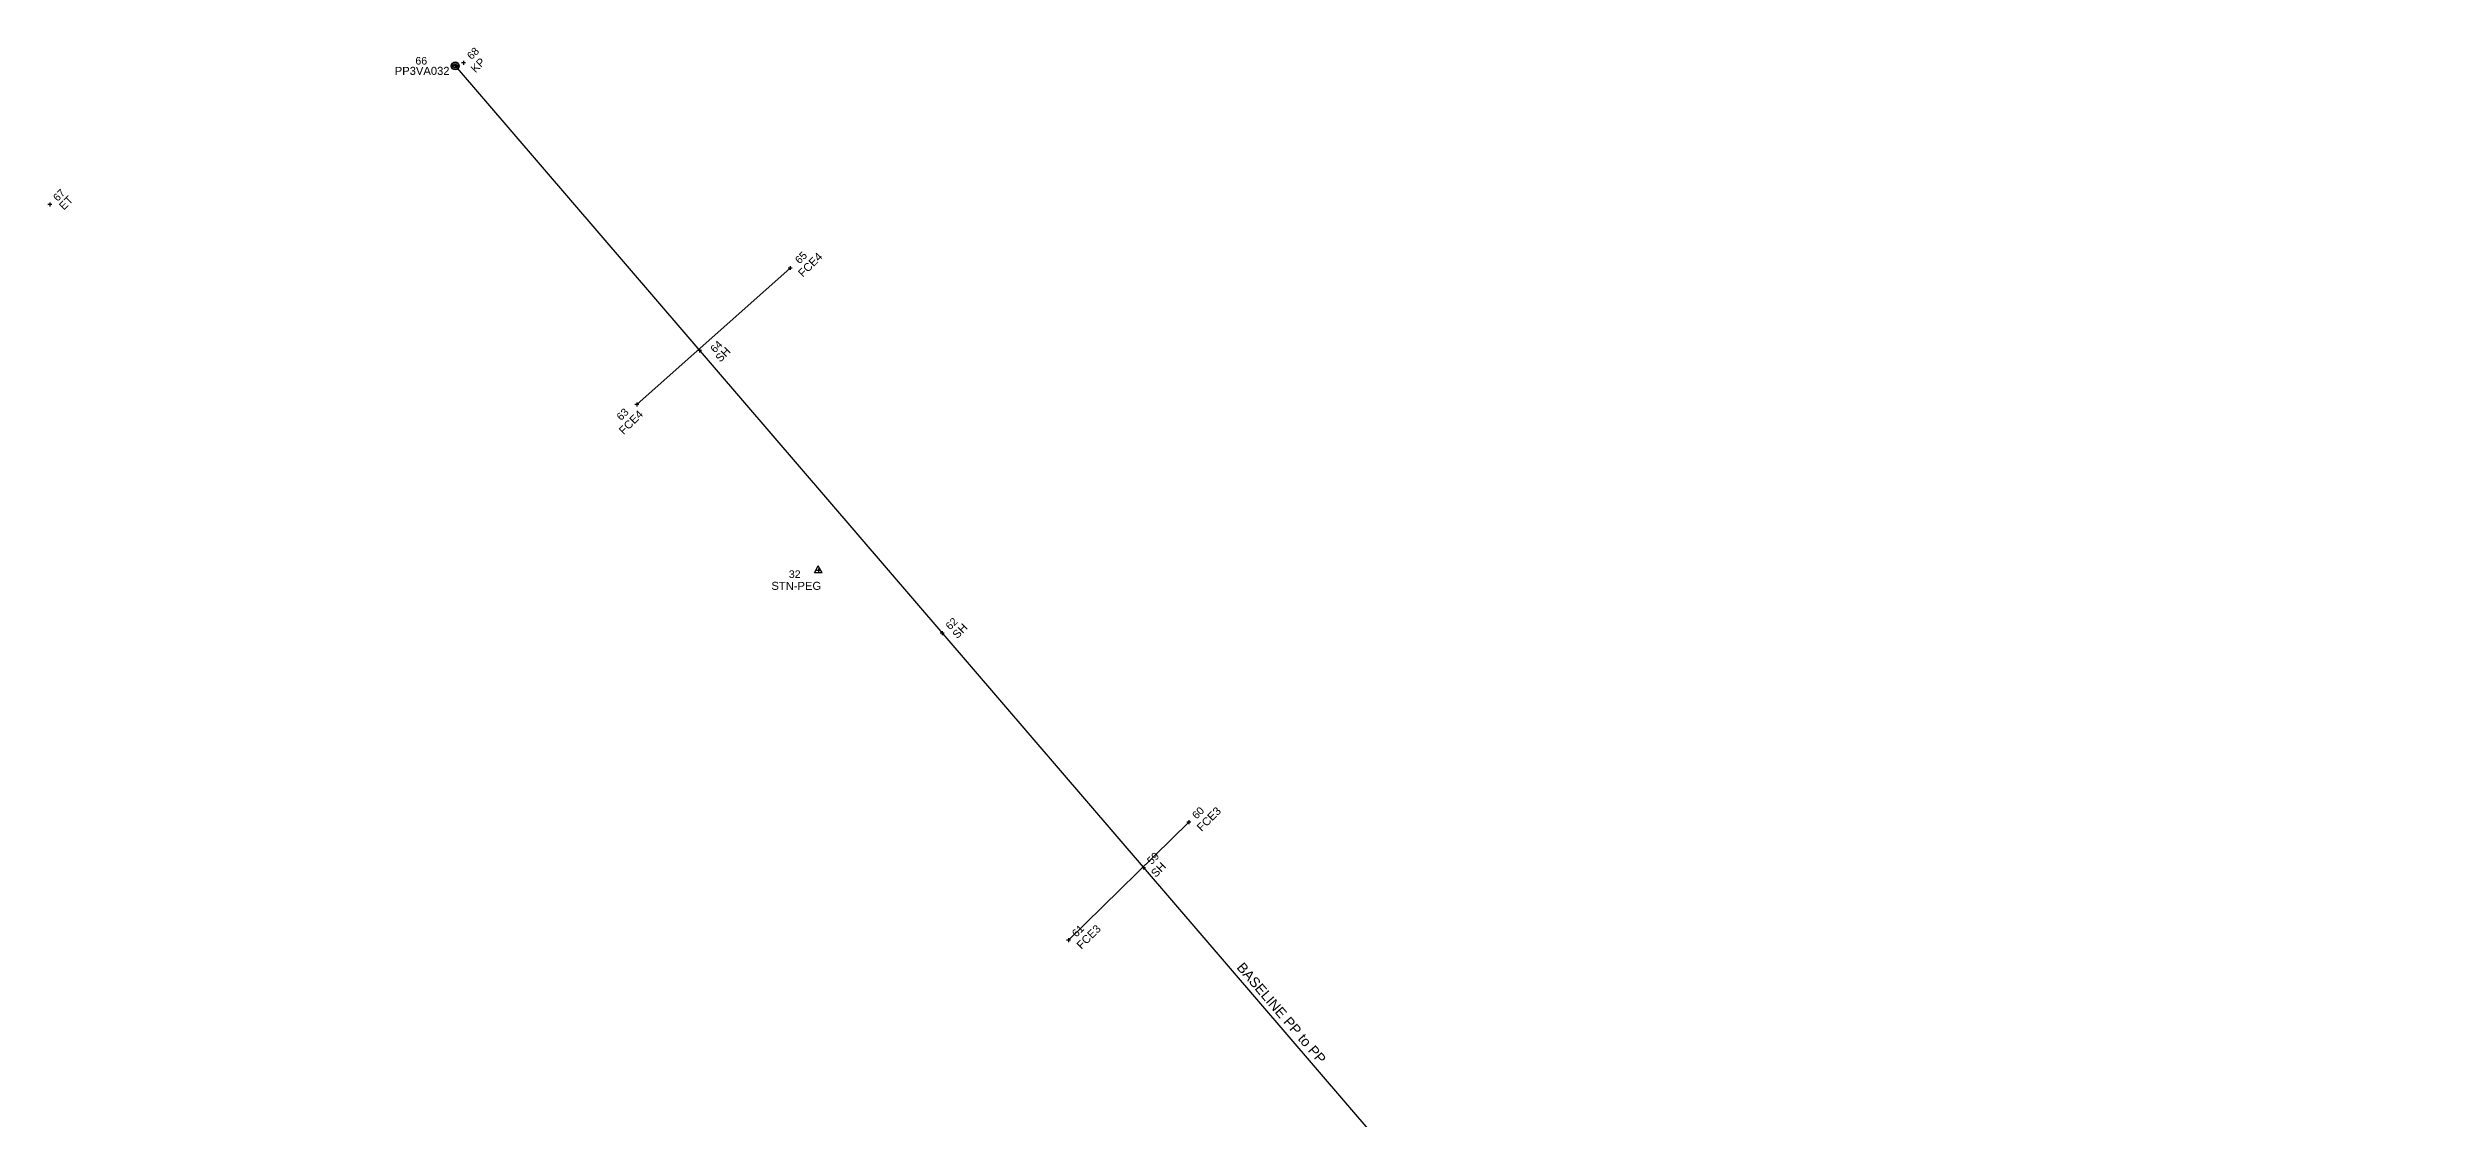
# Paper-space layout 'Survey' of a CAD drawing. Header units: metres, sheet in millimetres. Extents: x -21 to 813, y -3 to 583.
# Drawn here: x 149.1 to 269.2, y 436.7 to 490.7 of the extents above; entities that cross this region are included whole.
import ezdxf

# ---------------------------------------------------------------- set-up
doc = ezdxf.new("R2010")
doc.units = ezdxf.units.M
doc.layers.get('0').update_dxf_attribs({"color": 6})
doc.layers.add('Notes', color=7, linetype='Continuous')
doc.styles.get("Standard").update_dxf_attribs({"font": 'arial.ttf'})

# ---------------------------------------------------------------- blocks, each defined once
blk = doc.blocks.new('POWER POLE')
h = blk.add_hatch(color=256)
h.paths.add_polyline_path([(-1, 0, 1), (1, 0, 1)])
h.paths.add_polyline_path([(0.74, 0, -1), (-0.74, 0, -1)], flags=16)
for radius in [0.996, 0.563]:
    blk.add_circle((0, 0), radius)
blk = doc.blocks.new('statn')
at = {"linetype": 'Continuous'}
blk.add_line((-0.99, 0.57), (1.01, 0.67), dxfattribs=at)
for q in [(-0.99, 0.57), (1.01, 0.67)]:
    blk.add_line((0.09, -1.11), q)

psp = doc.layouts.new('Survey')

# ---------------------------------------------------------------- linework, layer by layer
at = {"layer": 'Notes'}
for p, q in [((169.62, 489.86), (169.62, 489.66)), ((169.62, 489.76), (269.21, 373.78)), ((170.04, 490.02), (170.04, 489.82)), ((149.17, 482.87), (149.17, 482.67)), ((178.78, 472.68), (186.5, 479.57)), ((186.5, 479.67), (186.5, 479.47)), ((181.94, 475.51), (181.94, 475.31)), ((178.78, 472.78), (178.78, 472.58)), ((187.93, 464.41), (187.93, 464.21)), ((194.17, 461.26), (194.17, 461.06)), ((206.61, 451.62), (200.54, 445.67)), ((206.61, 451.72), (206.61, 451.52)), ((204.33, 449.43), (204.33, 449.23)), ((200.54, 445.77), (200.54, 445.57))]:
    psp.add_line(p, q, dxfattribs=at)
for points in [[(169.72, 489.76), (169.62, 489.76), (169.52, 489.76)], [(170.14, 489.92), (170.04, 489.92), (169.94, 489.92)], [(149.27, 482.77), (149.17, 482.77), (149.07, 482.77)], [(186.6, 479.57), (186.5, 479.57), (186.4, 479.57)], [(182.04, 475.41), (181.94, 475.41), (181.84, 475.41)], [(178.88, 472.68), (178.78, 472.68), (178.68, 472.68)], [(188.03, 464.31), (187.93, 464.31), (187.83, 464.31)], [(194.27, 461.16), (194.17, 461.16), (194.07, 461.16)], [(206.71, 451.62), (206.61, 451.62), (206.51, 451.62)], [(204.43, 449.33), (204.33, 449.33), (204.23, 449.33)], [(200.64, 445.67), (200.54, 445.67), (200.44, 445.67)]]:
    psp.add_lwpolyline(points, dxfattribs=at)

# ---------------------------------------------------------------- block references
at = {"layer": 'Notes', "xscale": 0.2, "yscale": 0.2, "zscale": 0.2, "rotation": 57.29577951308232}
for name, p in [('POWER POLE', (169.62, 489.76)), ('statn', (187.93, 464.31))]:
    psp.add_blockref(name, p, dxfattribs=at)

# ---------------------------------------------------------------- texts
at = {"layer": 'Notes'}
for s, height, p in [('66', 0.381, (167.61, 489.83)), ('PP3VA032', 0.404, (166.57, 489.31)), ('STN-PEG', 0.404, (185.56, 463.34)), ('32', 0.381, (186.44, 463.94))]:
    psp.add_text(s, height=height, dxfattribs=at).set_placement(p)
for s, height, rotation, p in [('68', 0.381, 45, (170.44, 490.05)), ('KP', 0.404, 45, (170.64, 489.39)), ('67', 0.381, 45, (149.57, 482.9)), ('ET', 0.404, 45, (149.88, 482.46)), ('65', 0.381, 45, (186.98, 479.75)), ('FCE4', 0.404, 45, (187.15, 479.08)), ('64', 0.381, 45, (182.71, 475.26)), ('SH', 0.404, 45, (182.98, 474.79)), ('63', 0.381, 45, (177.98, 471.85)), ('FCE4', 0.404, 45, (178.11, 471.14)), ('62', 0.381, 45, (194.57, 461.29)), ('SH', 0.404, 45, (194.93, 460.85)), ('60', 0.381, 45, (207, 451.75)), ('FCE3', 0.404, 45, (207.25, 451.13)), ('59', 0.381, 45, (204.73, 449.46)), ('SH', 0.404, 45, (204.94, 448.81)), ('61', 0.381, 45, (200.94, 445.8)), ('FCE3', 0.404, 45, (201.19, 445.19)), ('BASELINE PP to PP', 0.5, 310.6529, (208.99, 444.28))]:
    psp.add_text(s, height=height, rotation=rotation, dxfattribs=at).set_placement(p)

doc.saveas('drawing.dxf')
